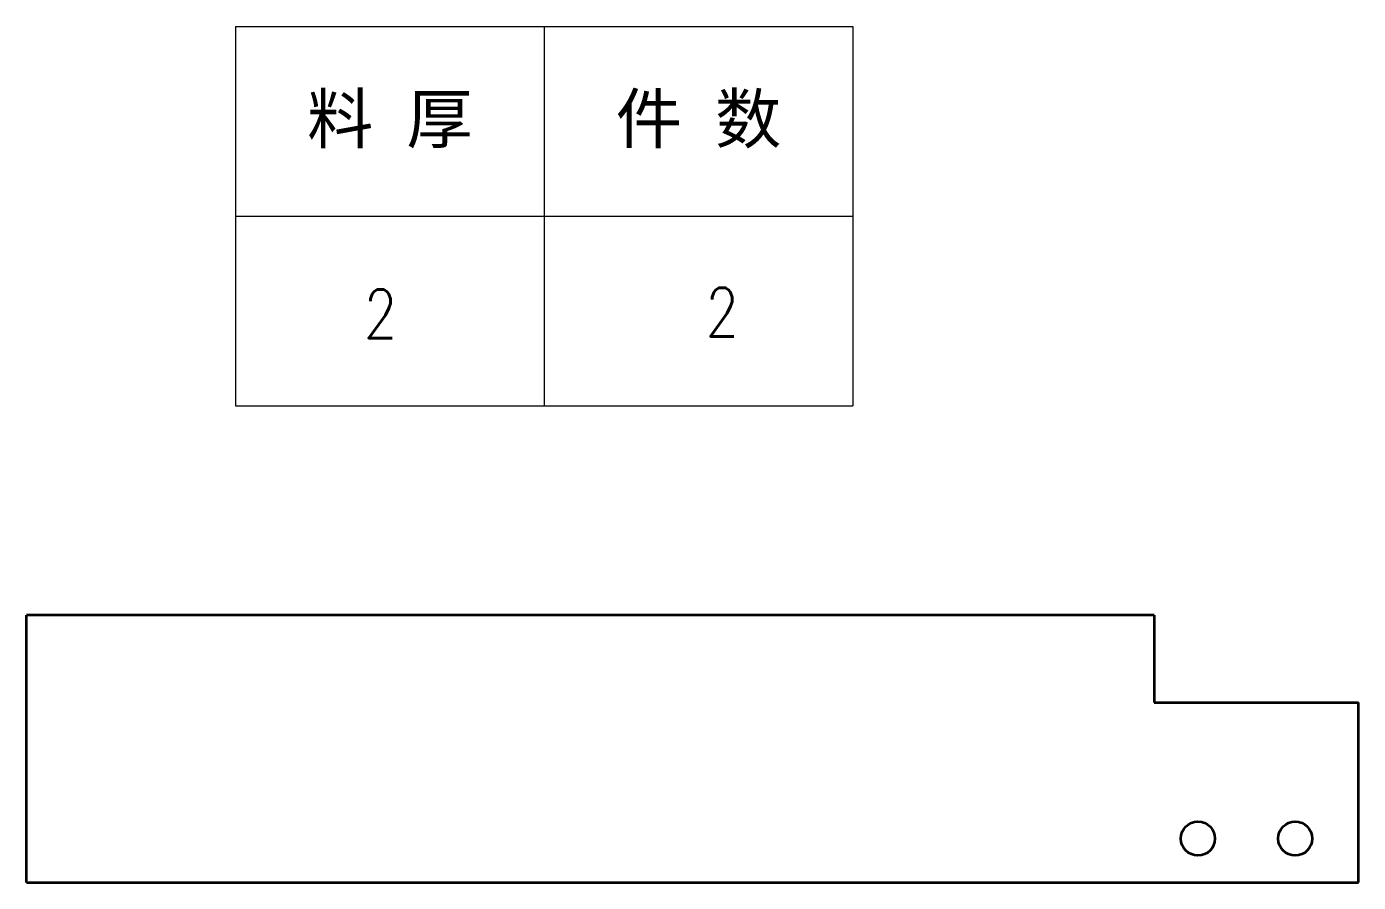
# Model space of a CAD drawing. Header units: millimetres. Extents: x -50043 to 104182, y -50696 to 36662.
# Drawn here: x -45380 to -45106, y 36165.2 to 36341.2 of the extents above; entities that cross this region are included whole.
import ezdxf
from ezdxf.enums import TextEntityAlignment as Align

# ---------------------------------------------------------------- set-up
doc = ezdxf.new("R2010")
doc.units = ezdxf.units.MM
doc.header["$LTSCALE"] = 0.5
doc.layers.add('标注线', color=3, linetype='Continuous', lineweight=18)
doc.styles.add('DIM', font='romans.shx', dxfattribs={"width": 0.8, "bigfont": 'bigfont.shx'})
doc.styles.get("Standard").update_dxf_attribs({"font": 'simplex.shx'})

# ---------------------------------------------------------------- blocks, each defined once
blk = doc.blocks.new('*T302')
at = {"color": 0, "linetype": 'ByBlock', "lineweight": -2, "transparency": 16777216}
for p, q in [((0, 0), (127, 0)), ((0, 0), (0, -78)), ((63.5, 0), (63.5, -78)), ((127, 0), (127, -78)), ((0, -39), (127, -39)), ((0, -78), (127, -78))]:
    blk.add_line(p, q, dxfattribs=at)
at = {"color": 0, "transparency": 16777216, "char_height": 10, "width": 60.5, "attachment_point": 5}
for s, insert in [('{\\fSimSun|b0|i0|c134|p2;料 厚}', (31.75, -19.5)), ('{\\fSimSun|b0|i0|c134|p2;件 数}', (95.25, -19.5))]:
    blk.add_mtext(s, dxfattribs=dict(at, insert=insert))
blk = doc.blocks.new('拆图参数')
blk.add_blockref('*T302', (-63.5, 78))
at = {"style": 'DIM', "width": 0.8}
blk.add_attdef('6', text='', height=10, dxfattribs=at).set_placement((-37.13, 18.91), align=Align.MIDDLE_LEFT)
blk.add_attdef('1', text='', height=10, dxfattribs=at).set_placement((36.65, 19.27), align=Align.MIDDLE_CENTER)

msp = doc.modelspace()

# ---------------------------------------------------------------- linework, layer by layer
at = {"color": 7, "lineweight": 35, "ltscale": 0.225}
msp.add_line((-45147.998, 36220.19), (-45379.998, 36220.19), dxfattribs=at)
at = {"color": 7, "lineweight": 35}
for p, q in [((-45379.998, 36165.19), (-45379.998, 36220.19)), ((-45147.998, 36202.19), (-45105.998, 36202.19)), ((-45105.998, 36165.19), (-45105.998, 36202.19)), ((-45379.998, 36165.19), (-45105.998, 36165.19))]:
    msp.add_line(p, q, dxfattribs=at)
at = {"color": 7, "lineweight": 35, "ltscale": 0.45}
msp.add_line((-45147.998, 36220.19), (-45147.998, 36202.19), dxfattribs=at)
at = {"color": 7, "lineweight": 35}
for centre in [(-45138.998, 36174.19), (-45118.998, 36174.19)]:
    msp.add_circle(centre, 3.5, dxfattribs=at)

# ---------------------------------------------------------------- block references
at = {"layer": '标注线'}
msp.add_blockref('拆图参数', (-45273.512, 36263.24), dxfattribs=at).add_auto_attribs({'1': '2', '6': '2'})

doc.saveas('drawing.dxf')
